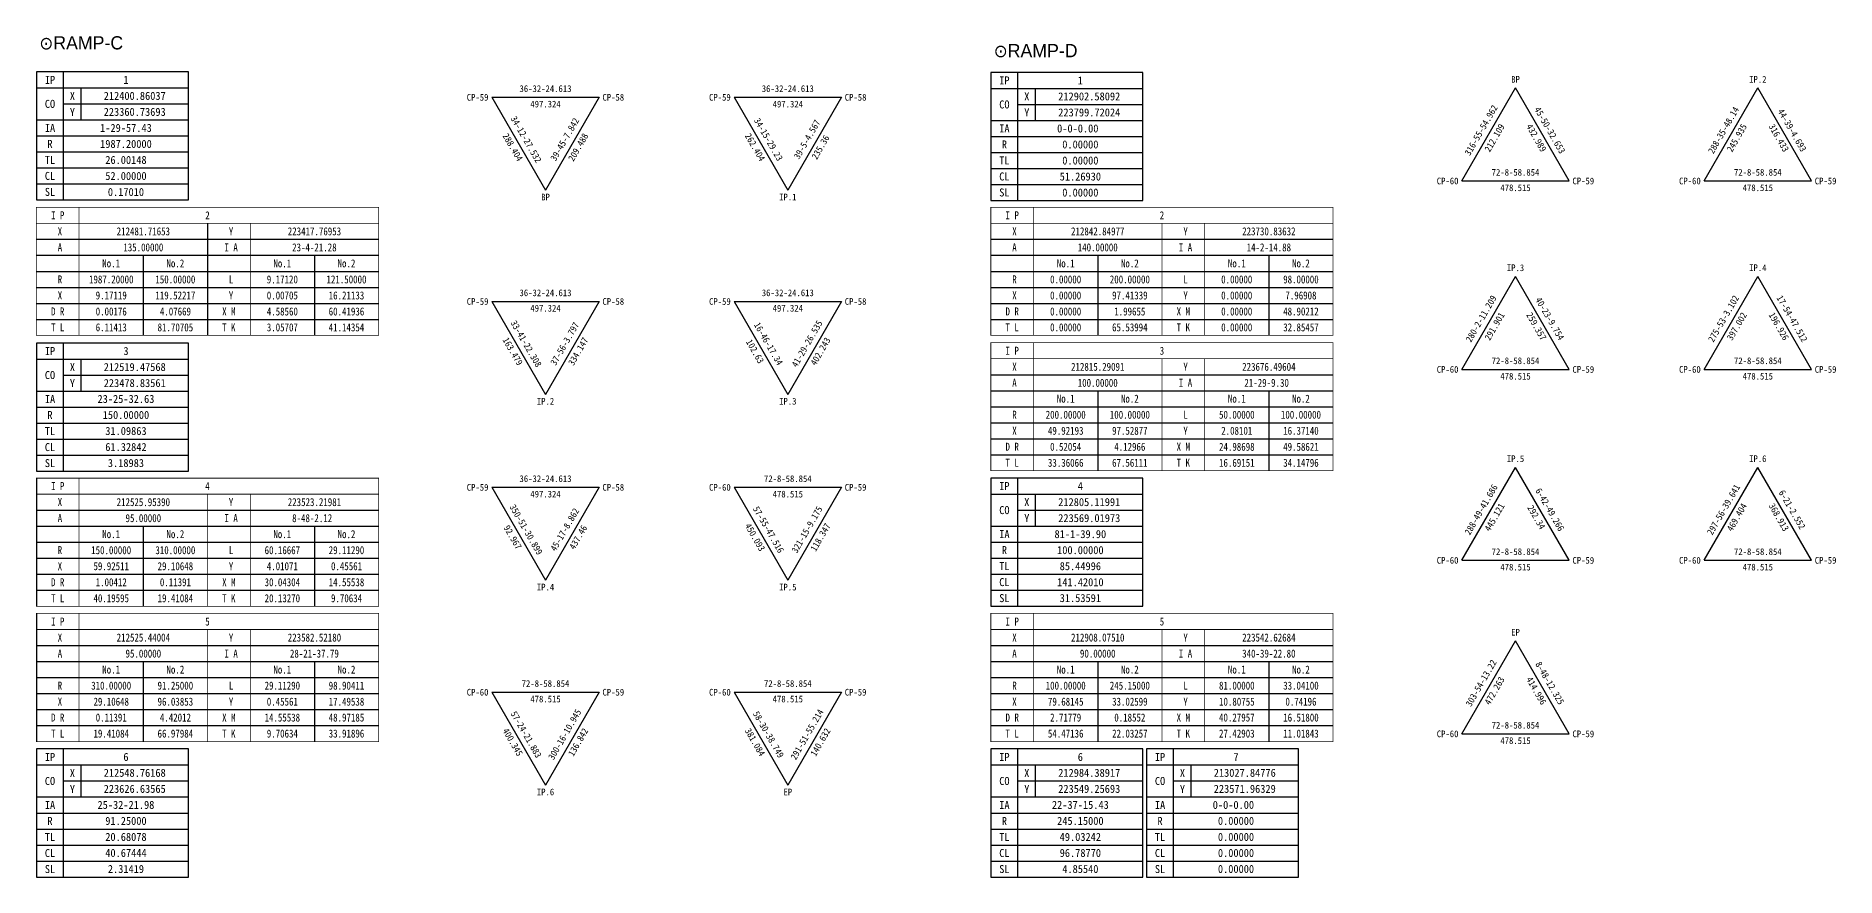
# Model space of a CAD drawing. Extents: x -5410 to -3212, y 168 to 1565.
# Drawn here: x -5409 to -4094, y 168 to 782 of the extents above; entities that cross this region are included whole.
import ezdxf
from ezdxf.enums import TextEntityAlignment as Align

# ---------------------------------------------------------------- set-up
doc = ezdxf.new("R2010")
doc.units = 0
doc.header["$MEASUREMENT"] = 0
for name, color, linetype in [('CA-ALGN-TBSM', 2, 'CONTINUOUS'), ('CA-DIML', 1, 'CONTINUOUS'), ('CA-DIMT', 3, 'CONTINUOUS'), ('CA-TABL-LIN1', 4, 'CONTINUOUS'), ('CA-TABL-LIN2', 1, 'CONTINUOUS'), ('CA-TABL-TEX2', 3, 'CONTINUOUS'), ('CZ-TEX1', 6, 'CONTINUOUS')]:
    doc.layers.add(name, color=color, linetype=linetype)
doc.styles.add('GHS', font='DotumChe.ttf')
doc.styles.add('GTXT', font='DotumChe.ttf')

# ---------------------------------------------------------------- blocks, each defined once
blk = doc.blocks.new('CACTCRV')
at = {"layer": 'CA-TABL-LIN1'}
blk.add_line((-15.25, -20), (-15.25, 20), dxfattribs=at)
blk.add_lwpolyline([(-23.75, -20), (23.75, -20), (23.75, 20), (-23.75, 20)], close=True, dxfattribs=at)
at = {"layer": 'CA-TABL-LIN2'}
for p, q in [((-23.75, 15), (23.75, 15)), ((-9.75, 5), (-9.75, 15)), ((-15.25, 10), (23.75, 10)), ((-23.75, 5), (23.75, 5)), ((-23.75, 0), (23.75, 0)), ((-23.75, -5), (23.75, -5)), ((-23.75, -10), (23.75, -10)), ((-23.75, -15), (23.75, -15))]:
    blk.add_line(p, q, dxfattribs=at)
at = {"layer": 'CA-TABL-TEX2', "style": 'GTXT'}
for s, p in [('IP', (-19.5, 17.5)), ('CO', (-19.5, 10)), ('X', (-12.5, 12.5)), ('Y', (-12.5, 7.5)), ('IA', (-19.5, 2.5)), ('R', (-19.5, -2.5)), ('TL', (-19.5, -7.5)), ('CL', (-19.5, -12.5)), ('SL', (-19.5, -17.5))]:
    blk.add_text(s, height=2.5, dxfattribs=at).set_placement(p, align=Align.MIDDLE_CENTER)
at = {"layer": 'CA-TABL-TEX2', "style": 'GTXT', "flags": 4}
for tag, p in [('IPNO', (4.25, 17.5)), ('COX', (7, 12.5)), ('COY', (7, 7.5)), ('IA', (4.25, 2.5)), ('R', (4.25, -2.5)), ('TL', (4.25, -7.5)), ('CL', (4.25, -12.5)), ('SL', (4.25, -17.5))]:
    blk.add_attdef(tag, text='', height=2.5, dxfattribs=at).set_placement(p, align=Align.MIDDLE)

msp = doc.modelspace()

# ---------------------------------------------------------------- linework, layer by layer
at = {"layer": 'CA-DIML'}
for p, q in [((-5075.8, 737.6), (-5036.6, 669.7)), ((-5075.8, 737.6), (-4997.4, 737.6)), ((-4997.4, 737.6), (-5036.6, 669.7)), ((-4898.8, 737.6), (-4820.4, 737.6)), ((-4898.8, 737.6), (-4859.6, 669.7)), ((-4820.4, 737.6), (-4859.6, 669.7)), ((-4367.2, 676.5), (-4328, 744.4)), ((-4288.8, 676.5), (-4328, 744.4)), ((-4190.2, 676.5), (-4151, 744.4)), ((-4111.8, 676.5), (-4151, 744.4)), ((-4367.2, 676.5), (-4288.8, 676.5)), ((-4190.2, 676.5), (-4111.8, 676.5)), ((-4367.2, 538.9), (-4328, 606.8)), ((-4288.8, 538.9), (-4328, 606.8)), ((-4190.2, 538.9), (-4151, 606.8)), ((-4111.8, 538.9), (-4151, 606.8)), ((-5075.8, 588.5), (-4997.4, 588.5)), ((-5075.8, 588.5), (-5036.6, 520.6)), ((-4997.4, 588.5), (-5036.6, 520.6)), ((-4898.8, 588.5), (-4820.4, 588.5)), ((-4898.8, 588.5), (-4859.6, 520.6)), ((-4820.4, 588.5), (-4859.6, 520.6)), ((-4367.2, 538.9), (-4288.8, 538.9)), ((-4190.2, 538.9), (-4111.8, 538.9)), ((-4367.2, 399.5), (-4328, 467.3)), ((-4288.8, 399.5), (-4328, 467.3)), ((-4190.2, 399.5), (-4151, 467.3)), ((-4111.8, 399.5), (-4151, 467.3)), ((-5075.8, 452.8), (-4997.4, 452.8)), ((-5075.8, 452.8), (-5036.6, 384.9)), ((-4997.4, 452.8), (-5036.6, 384.9)), ((-4898.8, 452.8), (-4820.4, 452.8)), ((-4898.8, 452.8), (-4859.6, 384.9)), ((-4820.4, 452.8), (-4859.6, 384.9)), ((-4367.2, 399.5), (-4288.8, 399.5)), ((-4190.2, 399.5), (-4111.8, 399.5)), ((-4367.2, 272.8), (-4328, 340.7)), ((-4288.8, 272.8), (-4328, 340.7)), ((-5075.8, 303.2), (-4997.4, 303.2)), ((-5075.8, 303.2), (-5036.6, 235.3)), ((-4997.4, 303.2), (-5036.6, 235.3)), ((-4898.8, 303.2), (-4820.4, 303.2)), ((-4898.8, 303.2), (-4859.6, 235.3)), ((-4820.4, 303.2), (-4859.6, 235.3)), ((-4367.2, 272.8), (-4288.8, 272.8))]:
    msp.add_line(p, q, dxfattribs=at)
at = {"layer": 'CA-TABL-LIN1'}
for p, q in [((-5408.5, 459.5), (-5408.5, 366)), ((-5408.5, 360.7), (-5408.5, 267.1))]:
    msp.add_line(p, q, dxfattribs=at)
at = {"layer": 'CA-TABL-LIN1', "const_width": 0.519, "flags": 128}
for points in [[(-5408.5, 563.7), (-5408.5, 657.2), (-5158.5, 657.2), (-5158.5, 563.7)], [(-4711.3, 563.7), (-4711.3, 657.2), (-4461.3, 657.2), (-4461.3, 563.7)], [(-5158.5, 459.5), (-5408.5, 459.5), (-5408.5, 366), (-5158.5, 366)]]:
    msp.add_lwpolyline(points, close=True, dxfattribs=at)
for points in [[(-5377.3, 657.2), (-5377.3, 563.7)], [(-4680.1, 657.2), (-4680.1, 563.7)], [(-5252.3, 645.6), (-5252.3, 563.7)], [(-4586.3, 645.6), (-4586.3, 563.7)], [(-4555.1, 645.6), (-4555.1, 563.7)], [(-4461.3, 464.9), (-4711.3, 464.9), (-4711.3, 558.4), (-4461.3, 558.4), (-4461.3, 464.9)], [(-4680.1, 558.4), (-4680.1, 464.9)], [(-4586.3, 546.7), (-4586.3, 464.9)], [(-4555.1, 546.7), (-4555.1, 464.9)], [(-5377.3, 459.5), (-5377.3, 366)], [(-5283.5, 447.8), (-5283.5, 366)], [(-5252.3, 447.8), (-5252.3, 366)], [(-5408.5, 267.1), (-5408.5, 360.7), (-5158.5, 360.7), (-5158.5, 267.1), (-5408.5, 267.1)], [(-5377.3, 360.7), (-5377.3, 267.1)], [(-4711.3, 267.1), (-4711.3, 360.7), (-4461.3, 360.7), (-4461.3, 267.1), (-4711.3, 267.1), (-4711.3, 360.7)], [(-4680.1, 360.7), (-4680.1, 267.1)], [(-5283.5, 349), (-5283.5, 267.1)], [(-5252.3, 349), (-5252.3, 267.1)], [(-4586.3, 349), (-4586.3, 267.1)], [(-4555.1, 349), (-4555.1, 267.1)]]:
    msp.add_lwpolyline(points, dxfattribs=at)
at = {"layer": 'CA-TABL-LIN1', "flags": 128}
msp.add_lwpolyline([(-5283.5, 645.6), (-5283.5, 563.7)], dxfattribs=at)
at = {"layer": 'CA-TABL-LIN2'}
for p, q in [((-5408.5, 633.9), (-5158.5, 633.9)), ((-4711.3, 633.9), (-4461.3, 633.9)), ((-5408.5, 622.2), (-5158.5, 622.2)), ((-5330.4, 622.2), (-5330.4, 563.7)), ((-5205.4, 622.2), (-5205.4, 563.7)), ((-4711.3, 622.2), (-4461.3, 622.2)), ((-4633.2, 622.2), (-4633.2, 563.7)), ((-4508.2, 622.2), (-4508.2, 563.7)), ((-5408.5, 610.5), (-5158.5, 610.5)), ((-4711.3, 610.5), (-4461.3, 610.5)), ((-5408.5, 598.8), (-5158.5, 598.8)), ((-4711.3, 598.8), (-4461.3, 598.8)), ((-5408.5, 587.1), (-5158.5, 587.1)), ((-4711.3, 587.1), (-4461.3, 587.1)), ((-5408.5, 575.4), (-5158.5, 575.4)), ((-4711.3, 575.4), (-4461.3, 575.4)), ((-4711.3, 535), (-4461.3, 535)), ((-4711.3, 523.3), (-4461.3, 523.3)), ((-4633.2, 523.3), (-4633.2, 464.9)), ((-4508.2, 523.3), (-4508.2, 464.9)), ((-4711.3, 511.6), (-4461.3, 511.6)), ((-4711.3, 499.9), (-4461.3, 499.9)), ((-4711.3, 488.3), (-4461.3, 488.3)), ((-4711.3, 476.6), (-4461.3, 476.6)), ((-5408.5, 436.1), (-5158.5, 436.1)), ((-5408.5, 424.5), (-5158.5, 424.5)), ((-5330.4, 424.5), (-5330.4, 366)), ((-5205.4, 424.5), (-5205.4, 366)), ((-5408.5, 412.8), (-5158.5, 412.8)), ((-5408.5, 401.1), (-5158.5, 401.1)), ((-5408.5, 389.4), (-5158.5, 389.4)), ((-5408.5, 377.7), (-5158.5, 377.7)), ((-5408.5, 337.3), (-5158.5, 337.3)), ((-4711.3, 337.3), (-4461.3, 337.3)), ((-5408.5, 325.6), (-5158.5, 325.6)), ((-5330.4, 325.6), (-5330.4, 267.1)), ((-5205.4, 325.6), (-5205.4, 267.1)), ((-4711.3, 325.6), (-4461.3, 325.6)), ((-4633.2, 325.6), (-4633.2, 267.1)), ((-4508.2, 325.6), (-4508.2, 267.1)), ((-5408.5, 313.9), (-5158.5, 313.9)), ((-4711.3, 313.9), (-4461.3, 313.9)), ((-5408.5, 302.2), (-5158.5, 302.2)), ((-5408.5, 290.5), (-5158.5, 290.5)), ((-4711.3, 302.2), (-4461.3, 302.2)), ((-4711.3, 290.5), (-4461.3, 290.5)), ((-5408.5, 278.8), (-5158.5, 278.8)), ((-4711.3, 278.8), (-4461.3, 278.8))]:
    msp.add_line(p, q, dxfattribs=at)
at = {"layer": 'CA-TABL-LIN2', "const_width": 0.519, "flags": 128}
for points in [[(-5408.5, 645.6), (-5158.5, 645.6)], [(-4711.3, 645.6), (-4461.3, 645.6)], [(-4711.3, 546.7), (-4461.3, 546.7)], [(-5408.5, 447.8), (-5158.5, 447.8)], [(-5408.5, 349), (-5158.5, 349)], [(-4711.3, 349), (-4461.3, 349)]]:
    msp.add_lwpolyline(points, dxfattribs=at)

# ---------------------------------------------------------------- block references
at = {"layer": 'CA-ALGN-TBSM'}
ref = msp.add_blockref('CACTCRV', (-5353, 709.4), dxfattribs=dict(at, xscale=2.337662249847199, yscale=2.33766224984754, zscale=2.337662249847499))
ref.add_attrib('IPNO', '1', dxfattribs={"layer": 'CA-TABL-TEX2', "height": 5.84, "style": 'GTXT'}).set_placement((-5343.1, 750.3), align=Align.MIDDLE)
ref.add_attrib('COX', '212400.86037', dxfattribs={"layer": 'CA-TABL-TEX2', "height": 5.844, "style": 'GTXT'}).set_placement((-5336.7, 738.6), align=Align.MIDDLE)
ref.add_attrib('COY', '223360.73693', dxfattribs={"layer": 'CA-TABL-TEX2', "height": 5.844, "style": 'GTXT'}).set_placement((-5336.7, 726.9), align=Align.MIDDLE)
ref.add_attrib('IA', '1-29-57.43', dxfattribs={"layer": 'CA-TABL-TEX2', "height": 5.84, "style": 'GTXT'}).set_placement((-5343.1, 715.2), align=Align.MIDDLE)
ref.add_attrib('R', '1987.20000', dxfattribs={"layer": 'CA-TABL-TEX2', "height": 5.84, "style": 'GTXT'}).set_placement((-5343.1, 703.5), align=Align.MIDDLE)
ref.add_attrib('TL', '26.00148', dxfattribs={"layer": 'CA-TABL-TEX2', "height": 5.84, "style": 'GTXT'}).set_placement((-5343.1, 691.8), align=Align.MIDDLE)
ref.add_attrib('CL', '52.00000', dxfattribs={"layer": 'CA-TABL-TEX2', "height": 5.84, "style": 'GTXT'}).set_placement((-5343.1, 680.1), align=Align.MIDDLE)
ref.add_attrib('SL', '0.17010', dxfattribs={"layer": 'CA-TABL-TEX2', "height": 5.84, "style": 'GTXT'}).set_placement((-5343.1, 668.4), align=Align.MIDDLE)
ref = msp.add_blockref('CACTCRV', (-4655.8, 709), dxfattribs=dict(at, xscale=2.337662249847199, yscale=2.33766224984754, zscale=2.337662249847499))
ref.add_attrib('IPNO', '1', dxfattribs={"layer": 'CA-TABL-TEX2', "height": 5.84, "style": 'GTXT'}).set_placement((-4645.9, 749.9), align=Align.MIDDLE)
ref.add_attrib('COX', '212902.58092', dxfattribs={"layer": 'CA-TABL-TEX2', "height": 5.844, "style": 'GTXT'}).set_placement((-4639.4, 738.2), align=Align.MIDDLE)
ref.add_attrib('COY', '223799.72024', dxfattribs={"layer": 'CA-TABL-TEX2', "height": 5.844, "style": 'GTXT'}).set_placement((-4639.4, 726.5), align=Align.MIDDLE)
ref.add_attrib('IA', '0-0-0.00 ', dxfattribs={"layer": 'CA-TABL-TEX2', "height": 5.84, "style": 'GTXT'}).set_placement((-4645.9, 714.8), align=Align.MIDDLE)
ref.add_attrib('R', '0.00000', dxfattribs={"layer": 'CA-TABL-TEX2', "height": 5.84, "style": 'GTXT'}).set_placement((-4645.9, 703.1), align=Align.MIDDLE)
ref.add_attrib('TL', '0.00000', dxfattribs={"layer": 'CA-TABL-TEX2', "height": 5.84, "style": 'GTXT'}).set_placement((-4645.9, 691.4), align=Align.MIDDLE)
ref.add_attrib('CL', '51.26930', dxfattribs={"layer": 'CA-TABL-TEX2', "height": 5.84, "style": 'GTXT'}).set_placement((-4645.9, 679.7), align=Align.MIDDLE)
ref.add_attrib('SL', '0.00000', dxfattribs={"layer": 'CA-TABL-TEX2', "height": 5.84, "style": 'GTXT'}).set_placement((-4645.9, 668), align=Align.MIDDLE)
ref = msp.add_blockref('CACTCRV', (-5353, 511.4), dxfattribs=dict(at, xscale=2.337662249847199, yscale=2.33766224984754, zscale=2.337662249847499))
ref.add_attrib('IPNO', '3', dxfattribs={"layer": 'CA-TABL-TEX2', "height": 5.84, "style": 'GTXT'}).set_placement((-5343.1, 552.3), align=Align.MIDDLE)
ref.add_attrib('COX', '212519.47568', dxfattribs={"layer": 'CA-TABL-TEX2', "height": 5.844, "style": 'GTXT'}).set_placement((-5336.7, 540.6), align=Align.MIDDLE)
ref.add_attrib('COY', '223478.83561', dxfattribs={"layer": 'CA-TABL-TEX2', "height": 5.844, "style": 'GTXT'}).set_placement((-5336.7, 528.9), align=Align.MIDDLE)
ref.add_attrib('IA', '23-25-32.63', dxfattribs={"layer": 'CA-TABL-TEX2', "height": 5.844, "style": 'GTXT'}).set_placement((-5343.1, 517.3), align=Align.MIDDLE)
ref.add_attrib('R', '150.00000', dxfattribs={"layer": 'CA-TABL-TEX2', "height": 5.84, "style": 'GTXT'}).set_placement((-5343.1, 505.6), align=Align.MIDDLE)
ref.add_attrib('TL', '31.09863', dxfattribs={"layer": 'CA-TABL-TEX2', "height": 5.84, "style": 'GTXT'}).set_placement((-5343.1, 493.9), align=Align.MIDDLE)
ref.add_attrib('CL', '61.32842', dxfattribs={"layer": 'CA-TABL-TEX2', "height": 5.84, "style": 'GTXT'}).set_placement((-5343.1, 482.2), align=Align.MIDDLE)
ref.add_attrib('SL', '3.18983', dxfattribs={"layer": 'CA-TABL-TEX2', "height": 5.84, "style": 'GTXT'}).set_placement((-5343.1, 470.5), align=Align.MIDDLE)
ref = msp.add_blockref('CACTCRV', (-4655.8, 412.8), dxfattribs=dict(at, xscale=2.337662249847199, yscale=2.33766224984754, zscale=2.337662249847499))
ref.add_attrib('IPNO', '4', dxfattribs={"layer": 'CA-TABL-TEX2', "height": 5.84, "style": 'GTXT'}).set_placement((-4645.9, 453.7), align=Align.MIDDLE)
ref.add_attrib('COX', '212805.11991', dxfattribs={"layer": 'CA-TABL-TEX2', "height": 5.844, "style": 'GTXT'}).set_placement((-4639.4, 442), align=Align.MIDDLE)
ref.add_attrib('COY', '223569.01973', dxfattribs={"layer": 'CA-TABL-TEX2', "height": 5.844, "style": 'GTXT'}).set_placement((-4639.4, 430.3), align=Align.MIDDLE)
ref.add_attrib('IA', '81-1-39.90', dxfattribs={"layer": 'CA-TABL-TEX2', "height": 5.84, "style": 'GTXT'}).set_placement((-4645.9, 418.6), align=Align.MIDDLE)
ref.add_attrib('R', '100.00000', dxfattribs={"layer": 'CA-TABL-TEX2', "height": 5.84, "style": 'GTXT'}).set_placement((-4645.9, 406.9), align=Align.MIDDLE)
ref.add_attrib('TL', '85.44996', dxfattribs={"layer": 'CA-TABL-TEX2', "height": 5.84, "style": 'GTXT'}).set_placement((-4645.9, 395.2), align=Align.MIDDLE)
ref.add_attrib('CL', '141.42010', dxfattribs={"layer": 'CA-TABL-TEX2', "height": 5.84, "style": 'GTXT'}).set_placement((-4645.9, 383.5), align=Align.MIDDLE)
ref.add_attrib('SL', '31.53591', dxfattribs={"layer": 'CA-TABL-TEX2', "height": 5.84, "style": 'GTXT'}).set_placement((-4645.9, 371.9), align=Align.MIDDLE)
ref = msp.add_blockref('CACTCRV', (-5353, 215), dxfattribs=dict(at, xscale=2.337662249847199, yscale=2.33766224984754, zscale=2.337662249847499))
ref.add_attrib('IPNO', '6', dxfattribs={"layer": 'CA-TABL-TEX2', "height": 5.84, "style": 'GTXT'}).set_placement((-5343.1, 255.9), align=Align.MIDDLE)
ref.add_attrib('COX', '212548.76168', dxfattribs={"layer": 'CA-TABL-TEX2', "height": 5.844, "style": 'GTXT'}).set_placement((-5336.7, 244.3), align=Align.MIDDLE)
ref.add_attrib('COY', '223626.63565', dxfattribs={"layer": 'CA-TABL-TEX2', "height": 5.844, "style": 'GTXT'}).set_placement((-5336.7, 232.6), align=Align.MIDDLE)
ref.add_attrib('IA', '25-32-21.98', dxfattribs={"layer": 'CA-TABL-TEX2', "height": 5.844, "style": 'GTXT'}).set_placement((-5343.1, 220.9), align=Align.MIDDLE)
ref.add_attrib('R', '91.25000', dxfattribs={"layer": 'CA-TABL-TEX2', "height": 5.84, "style": 'GTXT'}).set_placement((-5343.1, 209.2), align=Align.MIDDLE)
ref.add_attrib('TL', '20.68078', dxfattribs={"layer": 'CA-TABL-TEX2', "height": 5.84, "style": 'GTXT'}).set_placement((-5343.1, 197.5), align=Align.MIDDLE)
ref.add_attrib('CL', '40.67444', dxfattribs={"layer": 'CA-TABL-TEX2', "height": 5.84, "style": 'GTXT'}).set_placement((-5343.1, 185.8), align=Align.MIDDLE)
ref.add_attrib('SL', '2.31419', dxfattribs={"layer": 'CA-TABL-TEX2', "height": 5.84, "style": 'GTXT'}).set_placement((-5343.1, 174.1), align=Align.MIDDLE)
ref = msp.add_blockref('CACTCRV', (-4655.8, 215), dxfattribs=dict(at, xscale=2.337662249847199, yscale=2.33766224984754, zscale=2.337662249847499))
ref.add_attrib('IPNO', '6', dxfattribs={"layer": 'CA-TABL-TEX2', "height": 5.84, "style": 'GTXT'}).set_placement((-4645.9, 255.9), align=Align.MIDDLE)
ref.add_attrib('COX', '212984.38917', dxfattribs={"layer": 'CA-TABL-TEX2', "height": 5.844, "style": 'GTXT'}).set_placement((-4639.4, 244.3), align=Align.MIDDLE)
ref.add_attrib('COY', '223549.25693', dxfattribs={"layer": 'CA-TABL-TEX2', "height": 5.844, "style": 'GTXT'}).set_placement((-4639.4, 232.6), align=Align.MIDDLE)
ref.add_attrib('IA', '22-37-15.43', dxfattribs={"layer": 'CA-TABL-TEX2', "height": 5.844, "style": 'GTXT'}).set_placement((-4645.9, 220.9), align=Align.MIDDLE)
ref.add_attrib('R', '245.15000', dxfattribs={"layer": 'CA-TABL-TEX2', "height": 5.84, "style": 'GTXT'}).set_placement((-4645.9, 209.2), align=Align.MIDDLE)
ref.add_attrib('TL', '49.03242', dxfattribs={"layer": 'CA-TABL-TEX2', "height": 5.84, "style": 'GTXT'}).set_placement((-4645.9, 197.5), align=Align.MIDDLE)
ref.add_attrib('CL', '96.78770', dxfattribs={"layer": 'CA-TABL-TEX2', "height": 5.84, "style": 'GTXT'}).set_placement((-4645.9, 185.8), align=Align.MIDDLE)
ref.add_attrib('SL', '4.85540', dxfattribs={"layer": 'CA-TABL-TEX2', "height": 5.84, "style": 'GTXT'}).set_placement((-4645.9, 174.1), align=Align.MIDDLE)
ref = msp.add_blockref('CACTCRV', (-4542.1, 215), dxfattribs=dict(at, xscale=2.337662249847199, yscale=2.33766224984754, zscale=2.337662249847499))
ref.add_attrib('IPNO', '7', dxfattribs={"layer": 'CA-TABL-TEX2', "height": 5.84, "style": 'GTXT'}).set_placement((-4532.2, 255.9), align=Align.MIDDLE)
ref.add_attrib('COX', '213027.84776', dxfattribs={"layer": 'CA-TABL-TEX2', "height": 5.844, "style": 'GTXT'}).set_placement((-4525.8, 244.3), align=Align.MIDDLE)
ref.add_attrib('COY', '223571.96329', dxfattribs={"layer": 'CA-TABL-TEX2', "height": 5.844, "style": 'GTXT'}).set_placement((-4525.8, 232.6), align=Align.MIDDLE)
ref.add_attrib('IA', '0-0-0.00 ', dxfattribs={"layer": 'CA-TABL-TEX2', "height": 5.84, "style": 'GTXT'}).set_placement((-4532.2, 220.9), align=Align.MIDDLE)
ref.add_attrib('R', '0.00000', dxfattribs={"layer": 'CA-TABL-TEX2', "height": 5.84, "style": 'GTXT'}).set_placement((-4532.2, 209.2), align=Align.MIDDLE)
ref.add_attrib('TL', '0.00000', dxfattribs={"layer": 'CA-TABL-TEX2', "height": 5.84, "style": 'GTXT'}).set_placement((-4532.2, 197.5), align=Align.MIDDLE)
ref.add_attrib('CL', '0.00000', dxfattribs={"layer": 'CA-TABL-TEX2', "height": 5.84, "style": 'GTXT'}).set_placement((-4532.2, 185.8), align=Align.MIDDLE)
ref.add_attrib('SL', '0.00000', dxfattribs={"layer": 'CA-TABL-TEX2', "height": 5.84, "style": 'GTXT'}).set_placement((-4532.2, 174.1), align=Align.MIDDLE)

# ---------------------------------------------------------------- texts
at = {"layer": 'CA-DIMT', "style": 'GHS'}
for s, p in [('BP', (-4328, 746.8)), ('IP.2', (-4151, 746.8)), ('36-32-24.613', (-5036.6, 740)), ('36-32-24.613', (-4859.6, 740)), ('72-8-58.854', (-4328, 678.9)), ('72-8-58.854', (-4151, 678.9)), ('IP.3', (-4328, 609.2)), ('IP.4', (-4151, 609.2)), ('36-32-24.613', (-5036.6, 590.9)), ('36-32-24.613', (-4859.6, 590.9)), ('72-8-58.854', (-4328, 541.3)), ('72-8-58.854', (-4151, 541.3)), ('IP.5', (-4328, 469.8)), ('IP.6', (-4151, 469.8)), ('36-32-24.613', (-5036.6, 455.2)), ('72-8-58.854', (-4859.6, 455.2)), ('72-8-58.854', (-4328, 401.9)), ('72-8-58.854', (-4151, 401.9)), ('EP', (-4328, 343.1)), ('72-8-58.854', (-5036.6, 305.6)), ('72-8-58.854', (-4859.6, 305.6)), ('72-8-58.854', (-4328, 275.2))]:
    msp.add_text(s, height=4.9, dxfattribs=at).set_placement(p, align=Align.BOTTOM_CENTER)
for s, p in [('CP-59', (-5078.3, 737.6)), ('CP-59', (-4901.3, 737.6)), ('CP-60', (-4369.7, 676.5)), ('CP-60', (-4192.7, 676.5)), ('CP-59', (-5078.3, 588.5)), ('CP-59', (-4901.3, 588.5)), ('CP-60', (-4369.7, 538.9)), ('CP-60', (-4192.7, 538.9)), ('CP-59', (-5078.3, 452.8)), ('CP-60', (-4901.3, 452.8)), ('CP-60', (-4369.7, 399.5)), ('CP-60', (-4192.7, 399.5)), ('CP-60', (-5078.3, 303.2)), ('CP-60', (-4901.3, 303.2)), ('CP-60', (-4369.7, 272.8))]:
    msp.add_text(s, height=4.9, dxfattribs=at).set_placement(p, align=Align.MIDDLE_RIGHT)
for s, p in [('CP-58', (-4995, 737.6)), ('CP-58', (-4818, 737.6)), ('CP-59', (-4286.4, 676.5)), ('CP-59', (-4109.4, 676.5)), ('CP-58', (-4995, 588.5)), ('CP-58', (-4818, 588.5)), ('CP-59', (-4286.4, 538.9)), ('CP-59', (-4109.4, 538.9)), ('CP-58', (-4995, 452.8)), ('CP-59', (-4818, 452.8)), ('CP-59', (-4286.4, 399.5)), ('CP-59', (-4109.4, 399.5)), ('CP-59', (-4995, 303.2)), ('CP-59', (-4818, 303.2)), ('CP-59', (-4286.4, 272.8))]:
    msp.add_text(s, height=4.9, dxfattribs=at).set_placement(p, align=Align.MIDDLE_LEFT)
for s, rotation, p in [('34-12-27.532', 300, (-5054.1, 704.9)), ('316-55-54.962', 60, (-4349.8, 711.6)), ('45-50-32.653', 300, (-4306.3, 711.6)), ('288-35-48.14', 60, (-4172.7, 711.6)), ('44-39-4.693', 300, (-4129.3, 711.6)), ('39-45-7.842', 60, (-5019.2, 704.9)), ('34-15-29.23', 300, (-4877.1, 704.9)), ('39-5-4.567', 60, (-4842.2, 704.9)), ('280-2-11.209', 60, (-4349.8, 574)), ('275-53-3.102', 60, (-4172.7, 574)), ('17-54-47.512', 300, (-4129.3, 574)), ('40-23-9.754', 300, (-4306.3, 574)), ('33-41-22.308', 300, (-5054.1, 555.7)), ('37-56-3.797', 60, (-5019.2, 555.7)), ('16-46-17.34', 300, (-4877.1, 555.7)), ('41-29-26.535', 60, (-4842.2, 555.7)), ('288-49-41.686', 60, (-4349.8, 434.6)), ('6-42-49.266', 300, (-4306.3, 434.6)), ('297-56-39.641', 60, (-4172.7, 434.6)), ('6-21-2.552', 300, (-4129.3, 434.6)), ('350-51-30.899', 300, (-5054.1, 420)), ('45-17-8.862', 60, (-5019.2, 420)), ('57-55-47.516', 300, (-4877.1, 420)), ('321-15-9.175', 60, (-4842.2, 420)), ('303-54-13.22', 60, (-4349.8, 307.9)), ('8-48-12.325', 300, (-4306.3, 307.9)), ('57-24-21.883', 300, (-5054.1, 270.4)), ('300-16-10.945', 60, (-5019.2, 270.4)), ('58-30-38.749', 300, (-4877.1, 270.4)), ('291-51-55.214', 60, (-4842.2, 270.4))]:
    msp.add_text(s, height=4.9, rotation=rotation, dxfattribs=at).set_placement(p, align=Align.BOTTOM_CENTER)
for s, p in [('497.324', (-5036.6, 735.1)), ('497.324', (-4859.6, 735.1)), ('478.515', (-4328, 674)), ('478.515', (-4151, 674)), ('BP', (-5036.6, 667.2)), ('IP.1', (-4859.6, 667.2)), ('497.324', (-5036.6, 586)), ('497.324', (-4859.6, 586)), ('478.515', (-4328, 536.4)), ('478.515', (-4151, 536.4)), ('IP.2', (-5036.6, 518.1)), ('IP.3', (-4859.6, 518.1)), ('497.324', (-5036.6, 450.3)), ('478.515', (-4859.6, 450.3)), ('478.515', (-4328, 397)), ('478.515', (-4151, 397)), ('IP.4', (-5036.6, 382.4)), ('IP.5', (-4859.6, 382.4)), ('478.515', (-5036.6, 300.7)), ('478.515', (-4859.6, 300.7)), ('478.515', (-4328, 270.3)), ('IP.6', (-5036.6, 232.8)), ('EP', (-4859.6, 232.8))]:
    msp.add_text(s, height=4.9, dxfattribs=at).set_placement(p, align=Align.TOP_CENTER)
for s, rotation, p in [('288.404', 300, (-5058.4, 702.4)), ('209.488', 60, (-5014.9, 702.4)), ('262.404', 300, (-4881.4, 702.4)), ('212.109', 60, (-4345.5, 709.2)), ('432.989', 300, (-4310.6, 709.2)), ('245.935', 60, (-4168.5, 709.2)), ('316.433', 300, (-4133.5, 709.2)), ('235.36', 60, (-4837.9, 702.4)), ('291.901', 60, (-4345.5, 571.6)), ('259.357', 300, (-4310.6, 571.6)), ('397.002', 60, (-4168.5, 571.6)), ('196.926', 300, (-4133.5, 571.6)), ('163.479', 300, (-5058.4, 553.3)), ('334.147', 60, (-5014.9, 553.3)), ('102.63', 300, (-4881.4, 553.3)), ('402.243', 60, (-4837.9, 553.3)), ('445.121', 60, (-4345.5, 432.2)), ('292.34', 300, (-4310.6, 432.2)), ('469.404', 60, (-4168.5, 432.2)), ('368.913', 300, (-4133.5, 432.2)), ('92.967', 300, (-5058.4, 417.6)), ('437.46', 60, (-5014.9, 417.6)), ('450.093', 300, (-4881.4, 417.6)), ('118.347', 60, (-4837.9, 417.6)), ('472.263', 60, (-4345.5, 305.5)), ('414.996', 300, (-4310.6, 305.5)), ('136.842', 60, (-5014.9, 268)), ('381.084', 300, (-4881.4, 268)), ('140.632', 60, (-4837.9, 268)), ('400.345', 300, (-5058.4, 268))]:
    msp.add_text(s, height=4.9, rotation=rotation, dxfattribs=at).set_placement(p, align=Align.TOP_CENTER)
at = {"layer": 'CA-TABL-TEX2', "style": 'GHS', "width": 0.814887}
for s, height, rotation, p, p2 in [('I P', 5.84, 0.0001, (-5397.8, 648.5), (-5388.1, 648.5)), ('2', 5.84, 0.0001, (-5285.2, 648.5), (-5281.9, 648.5)), ('I P', 5.84, 0.0001, (-4700.6, 648.5), (-4690.8, 648.5)), ('2', 5.84, 0.0001, (-4587.9, 648.5), (-4584.7, 648.5)), (' X', 5.84, 0.0001, (-5396.2, 636.8), (-5389.7, 636.8)), ('212481.71653', 5.844, 0.0001, (-5349.9, 636.8), (-5310.9, 636.8)), (' Y', 5.84, 0.0001, (-5271.2, 636.8), (-5264.7, 636.8)), ('223417.76953', 5.844, 0.0001, (-5224.9, 636.8), (-5185.9, 636.8)), (' X', 5.84, 0.0001, (-4698.9, 636.8), (-4692.4, 636.8)), ('212842.84977', 5.844, 0.0001, (-4652.7, 636.8), (-4613.7, 636.8)), (' Y', 5.84, 0.0001, (-4573.9, 636.8), (-4567.4, 636.8)), ('223730.83632', 5.844, 0.0001, (-4527.7, 636.8), (-4488.7, 636.8)), (' A', 5.84, 0.0001, (-5396.2, 625.1), (-5389.7, 625.1)), ('No.1', 5.84, 0.0001, (-5360.4, 613.4), (-5347.4, 613.4)), ('135.00000', 5.84, 0.0001, (-5345, 625.1), (-5315.8, 625.1)), ('No.2', 5.84, 0.0001, (-5313.5, 613.4), (-5300.5, 613.4)), (' I A', 5.84, 0.0001, (-5274.4, 625.1), (-5261.4, 625.1)), ('No.1', 5.84, 0.0001, (-5235.4, 613.4), (-5222.4, 613.4)), ('23-4-21.28', 5.84, 0.0001, (-5221.7, 625.1), (-5189.2, 625.1)), ('No.2', 5.84, 0.0001, (-5188.5, 613.4), (-5175.5, 613.4)), (' A', 5.84, 0.0001, (-4698.9, 625.1), (-4692.4, 625.1)), ('No.1', 5.84, 0.0001, (-4663.1, 613.4), (-4650.1, 613.4)), ('140.00000', 5.84, 0.0001, (-4647.8, 625.1), (-4618.6, 625.1)), ('No.2', 5.84, 0.0001, (-4616.2, 613.4), (-4603.3, 613.4)), (' I A', 5.84, 0.0001, (-4577.2, 625.1), (-4564.2, 625.1)), ('No.1', 5.84, 0.0001, (-4538.1, 613.4), (-4525.1, 613.4)), ('14-2-14.88', 5.84, 0.0001, (-4524.4, 625.1), (-4492, 625.1)), ('No.2', 5.84, 0.0001, (-4491.2, 613.4), (-4478.3, 613.4)), (' R', 5.84, 0.0001, (-5396.2, 601.7), (-5389.7, 601.7)), ('1987.20000', 5.84, 0.0001, (-5370.1, 601.7), (-5337.6, 601.7)), ('150.00000', 5.84, 0.0001, (-5321.6, 601.7), (-5292.4, 601.7)), (' L', 5.84, 0.0001, (-5271.2, 601.7), (-5264.7, 601.7)), ('9.17120', 5.84, 0.0001, (-5240.2, 601.7), (-5217.5, 601.7)), ('121.50000', 5.84, 0.0001, (-5196.6, 601.7), (-5167.4, 601.7)), (' R', 5.84, 0.0001, (-4698.9, 601.7), (-4692.4, 601.7)), ('0.00000', 5.84, 0.0001, (-4668, 601.7), (-4645.3, 601.7)), ('200.00000', 5.84, 0.0001, (-4624.4, 601.7), (-4595.1, 601.7)), (' L', 5.84, 0.0001, (-4573.9, 601.7), (-4567.4, 601.7)), ('0.00000', 5.84, 0.0001, (-4543, 601.7), (-4520.3, 601.7)), ('98.00000', 5.84, 0.0001, (-4497.7, 601.7), (-4471.8, 601.7)), (' X', 5.84, 0.0001, (-5396.2, 590), (-5389.7, 590)), ('9.17119', 5.84, 0.0001, (-5365.2, 590), (-5342.5, 590)), ('119.52217', 5.84, 0.0001, (-5321.6, 590), (-5292.4, 590)), (' Y', 5.84, 0.0001, (-5271.2, 590), (-5264.7, 590)), ('0.00705', 5.84, 0.0001, (-5240.2, 590), (-5217.5, 590)), ('16.21133', 5.84, 0.0001, (-5195, 590), (-5169, 590)), (' X', 5.84, 0.0001, (-4698.9, 590), (-4692.4, 590)), ('0.00000', 5.84, 0.0001, (-4668, 590), (-4645.3, 590)), ('97.41339', 5.84, 0.0001, (-4622.7, 590), (-4596.8, 590)), (' Y', 5.84, 0.0001, (-4573.9, 590), (-4567.4, 590)), ('0.00000', 5.84, 0.0001, (-4543, 590), (-4520.3, 590)), ('7.96908', 5.84, 0.0001, (-4496.1, 590), (-4473.4, 590)), ('D R', 5.84, 0.0001, (-5397.8, 578.3), (-5388.1, 578.3)), ('0.00176', 5.84, 0.0001, (-5365.2, 578.3), (-5342.5, 578.3)), ('4.07669', 5.84, 0.0001, (-5318.3, 578.3), (-5295.6, 578.3)), ('X M', 5.84, 0.0001, (-5272.8, 578.3), (-5263.1, 578.3)), ('4.58560', 5.84, 0.0001, (-5240.2, 578.3), (-5217.5, 578.3)), ('60.41936', 5.84, 0.0001, (-5195, 578.3), (-5169, 578.3)), ('D R', 5.84, 0.0001, (-4700.6, 578.3), (-4690.8, 578.3)), ('0.00000', 5.84, 0.0001, (-4668, 578.3), (-4645.3, 578.3)), ('1.99655', 5.84, 0.0001, (-4621.1, 578.3), (-4598.4, 578.3)), ('X M', 5.84, 0.0001, (-4575.6, 578.3), (-4565.8, 578.3)), ('0.00000', 5.84, 0.0001, (-4543, 578.3), (-4520.3, 578.3)), ('48.90212', 5.84, 0.0001, (-4497.7, 578.3), (-4471.8, 578.3)), ('T L', 5.84, 0.0001, (-5397.8, 566.7), (-5388.1, 566.7)), ('6.11413', 5.84, 0.0001, (-5365.2, 566.7), (-5342.5, 566.7)), ('81.70705', 5.84, 0.0001, (-5320, 566.7), (-5294, 566.7)), ('T K', 5.84, 0.0001, (-5272.8, 566.7), (-5263.1, 566.7)), ('3.05707', 5.84, 0.0001, (-5240.2, 566.7), (-5217.5, 566.7)), ('41.14354', 5.84, 0.0001, (-5195, 566.7), (-5169, 566.7)), ('T L', 5.84, 0.0001, (-4700.6, 566.7), (-4690.8, 566.7)), ('0.00000', 5.84, 0.0001, (-4668, 566.7), (-4645.3, 566.7)), ('65.53994', 5.84, 0.0001, (-4622.7, 566.7), (-4596.8, 566.7)), ('T K', 5.84, 0.0001, (-4575.6, 566.7), (-4565.8, 566.7)), ('0.00000', 5.84, 0.0001, (-4543, 566.7), (-4520.3, 566.7)), ('32.85457', 5.84, 0.0001, (-4497.7, 566.7), (-4471.8, 566.7)), ('I P', 5.84, 0.0001, (-4700.6, 549.6), (-4690.8, 549.6)), ('3', 5.84, 0.0001, (-4587.9, 549.6), (-4584.7, 549.6)), (' X', 5.84, 0.0001, (-4698.9, 537.9), (-4692.4, 537.9)), ('212815.29091', 5.844, 0.0001, (-4652.7, 537.9), (-4613.7, 537.9)), (' Y', 5.84, 0.0001, (-4573.9, 537.9), (-4567.4, 537.9)), ('223676.49604', 5.844, 0.0001, (-4527.7, 537.9), (-4488.7, 537.9)), (' A', 5.84, 0.0001, (-4698.9, 526.2), (-4692.4, 526.2)), ('100.00000', 5.84, 0.0001, (-4647.8, 526.2), (-4618.6, 526.2)), (' I A', 5.84, 0.0001, (-4577.2, 526.2), (-4564.2, 526.2)), ('21-29-9.30 ', 5.844, 0.0001, (-4526.1, 526.2), (-4490.3, 526.2)), ('No.1', 5.84, 0.0001, (-4663.1, 514.6), (-4650.1, 514.6)), ('No.2', 5.84, 0.0001, (-4616.2, 514.6), (-4603.3, 514.6)), ('No.1', 5.84, 0.0001, (-4538.1, 514.6), (-4525.1, 514.6)), ('No.2', 5.84, 0.0001, (-4491.2, 514.6), (-4478.3, 514.6)), (' R', 5.84, 0.0001, (-4698.9, 502.9), (-4692.4, 502.9)), ('200.00000', 5.84, 0.0001, (-4671.2, 502.9), (-4642, 502.9)), ('100.00000', 5.84, 0.0001, (-4624.4, 502.9), (-4595.1, 502.9)), (' L', 5.84, 0.0001, (-4573.9, 502.9), (-4567.4, 502.9)), ('50.00000', 5.84, 0.0001, (-4544.6, 502.9), (-4518.6, 502.9)), ('100.00000', 5.84, 0.0001, (-4499.4, 502.9), (-4470.1, 502.9)), (' X', 5.84, 0.0001, (-4698.9, 491.2), (-4692.4, 491.2)), ('49.92193', 5.84, 0.0001, (-4669.6, 491.2), (-4643.6, 491.2)), ('97.52877', 5.84, 0.0001, (-4622.7, 491.2), (-4596.8, 491.2)), (' Y', 5.84, 0.0001, (-4573.9, 491.2), (-4567.4, 491.2)), ('2.08101', 5.84, 0.0001, (-4543, 491.2), (-4520.3, 491.2)), ('16.37140', 5.84, 0.0001, (-4497.7, 491.2), (-4471.8, 491.2)), ('T L', 5.84, 0.0001, (-4700.6, 467.8), (-4690.8, 467.8)), ('D R', 5.84, 0.0001, (-4700.6, 479.5), (-4690.8, 479.5)), ('33.36066', 5.84, 0.0001, (-4669.6, 467.8), (-4643.6, 467.8)), ('0.52054', 5.84, 0.0001, (-4668, 479.5), (-4645.3, 479.5)), ('67.56111', 5.84, 0.0001, (-4622.7, 467.8), (-4596.8, 467.8)), ('4.12966', 5.84, 0.0001, (-4621.1, 479.5), (-4598.4, 479.5)), ('T K', 5.84, 0.0001, (-4575.6, 467.8), (-4565.8, 467.8)), ('X M', 5.84, 0.0001, (-4575.6, 479.5), (-4565.8, 479.5)), ('24.98698', 5.84, 0.0001, (-4544.6, 479.5), (-4518.6, 479.5)), ('16.69151', 5.84, 0.0001, (-4544.6, 467.8), (-4518.6, 467.8)), ('49.58621', 5.84, 0.0001, (-4497.7, 479.5), (-4471.8, 479.5)), ('34.14796', 5.84, 0.0001, (-4497.7, 467.8), (-4471.8, 467.8)), ('I P', 5.84, 0.0002, (-5397.8, 450.8), (-5388.1, 450.8)), ('4', 5.84, 0.0002, (-5285.2, 450.8), (-5281.9, 450.8)), (' X', 5.84, 0.0002, (-5396.2, 439.1), (-5389.7, 439.1)), ('212525.95390', 5.844, 0.0002, (-5349.9, 439.1), (-5310.9, 439.1)), (' Y', 5.84, 0.0002, (-5271.2, 439.1), (-5264.7, 439.1)), ('223523.21981', 5.844, 0.0002, (-5224.9, 439.1), (-5185.9, 439.1)), (' A', 5.84, 0.0002, (-5396.2, 427.4), (-5389.7, 427.4)), ('No.1', 5.84, 0.0002, (-5360.4, 415.7), (-5347.4, 415.7)), ('95.00000', 5.84, 0.0002, (-5343.4, 427.4), (-5317.4, 427.4)), ('No.2', 5.84, 0.0002, (-5313.5, 415.7), (-5300.5, 415.7)), (' I A', 5.84, 0.0002, (-5274.4, 427.4), (-5261.4, 427.4)), ('No.1', 5.84, 0.0002, (-5235.4, 415.7), (-5222.4, 415.7)), ('8-48-2.12 ', 5.84, 0.0002, (-5221.7, 427.4), (-5189.2, 427.4)), ('No.2', 5.84, 0.0002, (-5188.5, 415.7), (-5175.5, 415.7)), (' R', 5.84, 0.0002, (-5396.2, 404), (-5389.7, 404)), ('150.00000', 5.84, 0.0002, (-5368.5, 404), (-5339.3, 404)), ('310.00000', 5.84, 0.0002, (-5321.6, 404), (-5292.4, 404)), (' L', 5.84, 0.0002, (-5271.2, 404), (-5264.7, 404)), ('60.16667', 5.84, 0.0002, (-5241.8, 404), (-5215.9, 404)), ('29.11290', 5.84, 0.0002, (-5195, 404), (-5169, 404)), (' X', 5.84, 0.0002, (-5396.2, 392.3), (-5389.7, 392.3)), ('59.92511', 5.84, 0.0002, (-5366.8, 392.3), (-5340.9, 392.3)), ('29.10648', 5.84, 0.0002, (-5320, 392.3), (-5294, 392.3)), (' Y', 5.84, 0.0002, (-5271.2, 392.3), (-5264.7, 392.3)), ('4.01071', 5.84, 0.0002, (-5240.2, 392.3), (-5217.5, 392.3)), ('0.45561', 5.84, 0.0002, (-5193.3, 392.3), (-5170.6, 392.3)), ('D R', 5.84, 0.0002, (-5397.8, 380.6), (-5388.1, 380.6)), ('1.00412', 5.84, 0.0002, (-5365.2, 380.6), (-5342.5, 380.6)), ('0.11391', 5.84, 0.0002, (-5318.3, 380.6), (-5295.6, 380.6)), ('X M', 5.84, 0.0002, (-5272.8, 380.6), (-5263.1, 380.6)), ('30.04304', 5.84, 0.0002, (-5241.8, 380.6), (-5215.9, 380.6)), ('14.55538', 5.84, 0.0002, (-5195, 380.6), (-5169, 380.6)), ('T L', 5.84, 0.0002, (-5397.8, 368.9), (-5388.1, 368.9)), ('40.19595', 5.84, 0.0002, (-5366.8, 368.9), (-5340.9, 368.9)), ('19.41084', 5.84, 0.0002, (-5320, 368.9), (-5294, 368.9)), ('T K', 5.84, 0.0002, (-5272.8, 368.9), (-5263.1, 368.9)), ('20.13270', 5.84, 0.0002, (-5241.8, 368.9), (-5215.9, 368.9)), ('9.70634', 5.84, 0.0002, (-5193.3, 368.9), (-5170.6, 368.9)), ('I P', 5.84, 0.0001, (-5397.8, 351.9), (-5388.1, 351.9)), ('5', 5.84, 0.0001, (-5285.2, 351.9), (-5281.9, 351.9)), ('I P', 5.84, 0.0002, (-4700.6, 351.9), (-4690.8, 351.9)), ('5', 5.84, 0.0002, (-4587.9, 351.9), (-4584.7, 351.9)), (' X', 5.84, 0.0001, (-5396.2, 340.2), (-5389.7, 340.2)), ('212525.44004', 5.844, 0.0001, (-5349.9, 340.2), (-5310.9, 340.2)), (' Y', 5.84, 0.0001, (-5271.2, 340.2), (-5264.7, 340.2)), ('223582.52180', 5.844, 0.0001, (-5224.9, 340.2), (-5185.9, 340.2)), (' X', 5.84, 0.0002, (-4698.9, 340.2), (-4692.4, 340.2)), ('212908.07510', 5.844, 0.0002, (-4652.7, 340.2), (-4613.7, 340.2)), (' Y', 5.84, 0.0002, (-4573.9, 340.2), (-4567.4, 340.2)), ('223542.62684', 5.844, 0.0002, (-4527.7, 340.2), (-4488.7, 340.2)), (' A', 5.84, 0.0001, (-5396.2, 328.5), (-5389.7, 328.5)), ('95.00000', 5.84, 0.0001, (-5343.4, 328.5), (-5317.4, 328.5)), (' I A', 5.84, 0.0001, (-5274.4, 328.5), (-5261.4, 328.5)), ('28-21-37.79', 5.844, 0.0001, (-5223.3, 328.5), (-5187.6, 328.5)), (' A', 5.84, 0.0002, (-4698.9, 328.5), (-4692.4, 328.5)), ('90.00000', 5.84, 0.0002, (-4646.2, 328.5), (-4620.2, 328.5)), (' I A', 5.84, 0.0002, (-4577.2, 328.5), (-4564.2, 328.5)), ('340-39-22.80', 5.844, 0.0002, (-4527.7, 328.5), (-4488.7, 328.5)), ('No.1', 5.84, 0.0001, (-5360.4, 316.8), (-5347.4, 316.8)), ('No.2', 5.84, 0.0001, (-5313.5, 316.8), (-5300.5, 316.8)), ('No.1', 5.84, 0.0001, (-5235.4, 316.8), (-5222.4, 316.8)), ('No.2', 5.84, 0.0001, (-5188.5, 316.8), (-5175.5, 316.8)), ('No.1', 5.84, 0.0002, (-4663.1, 316.8), (-4650.1, 316.8)), ('No.2', 5.84, 0.0002, (-4616.2, 316.8), (-4603.3, 316.8)), ('No.1', 5.84, 0.0002, (-4538.1, 316.8), (-4525.1, 316.8)), ('No.2', 5.84, 0.0002, (-4491.2, 316.8), (-4478.3, 316.8)), (' R', 5.84, 0.0001, (-5396.2, 305.1), (-5389.7, 305.1)), ('310.00000', 5.84, 0.0001, (-5368.5, 305.1), (-5339.3, 305.1)), ('91.25000', 5.84, 0.0001, (-5320, 305.1), (-5294, 305.1)), (' L', 5.84, 0.0001, (-5271.2, 305.1), (-5264.7, 305.1)), ('29.11290', 5.84, 0.0001, (-5241.8, 305.1), (-5215.9, 305.1)), ('98.90411', 5.84, 0.0001, (-5195, 305.1), (-5169, 305.1)), (' R', 5.84, 0.0002, (-4698.9, 305.1), (-4692.4, 305.1)), ('100.00000', 5.84, 0.0002, (-4671.2, 305.1), (-4642, 305.1)), ('245.15000', 5.84, 0.0002, (-4624.4, 305.1), (-4595.1, 305.1)), (' L', 5.84, 0.0002, (-4573.9, 305.1), (-4567.4, 305.1)), ('81.00000', 5.84, 0.0002, (-4544.6, 305.1), (-4518.6, 305.1)), ('33.04100', 5.84, 0.0002, (-4497.7, 305.1), (-4471.8, 305.1)), (' X', 5.84, 0.0001, (-5396.2, 293.4), (-5389.7, 293.4)), ('29.10648', 5.84, 0.0001, (-5366.8, 293.4), (-5340.9, 293.4)), ('96.03853', 5.84, 0.0001, (-5320, 293.4), (-5294, 293.4)), (' Y', 5.84, 0.0001, (-5271.2, 293.4), (-5264.7, 293.4)), ('0.45561', 5.84, 0.0001, (-5240.2, 293.4), (-5217.5, 293.4)), ('17.49538', 5.84, 0.0001, (-5195, 293.4), (-5169, 293.4)), (' X', 5.84, 0.0002, (-4698.9, 293.4), (-4692.4, 293.4)), ('79.68145', 5.84, 0.0002, (-4669.6, 293.4), (-4643.6, 293.4)), ('33.02599', 5.84, 0.0002, (-4622.7, 293.4), (-4596.8, 293.4)), (' Y', 5.84, 0.0002, (-4573.9, 293.4), (-4567.4, 293.4)), ('10.80755', 5.84, 0.0002, (-4544.6, 293.4), (-4518.6, 293.4)), ('0.74196', 5.84, 0.0002, (-4496.1, 293.4), (-4473.4, 293.4)), ('D R', 5.84, 0.0001, (-5397.8, 281.8), (-5388.1, 281.8)), ('0.11391', 5.84, 0.0001, (-5365.2, 281.8), (-5342.5, 281.8)), ('4.42012', 5.84, 0.0001, (-5318.3, 281.8), (-5295.6, 281.8)), ('X M', 5.84, 0.0001, (-5272.8, 281.8), (-5263.1, 281.8)), ('14.55538', 5.84, 0.0001, (-5241.8, 281.8), (-5215.9, 281.8)), ('48.97185', 5.84, 0.0001, (-5195, 281.8), (-5169, 281.8)), ('D R', 5.84, 0.0002, (-4700.6, 281.8), (-4690.8, 281.8)), ('2.71779', 5.84, 0.0002, (-4668, 281.8), (-4645.3, 281.8)), ('0.18552', 5.84, 0.0002, (-4621.1, 281.8), (-4598.4, 281.8)), ('X M', 5.84, 0.0002, (-4575.6, 281.8), (-4565.8, 281.8)), ('40.27957', 5.84, 0.0002, (-4544.6, 281.8), (-4518.6, 281.8)), ('16.51800', 5.84, 0.0002, (-4497.7, 281.8), (-4471.8, 281.8)), ('T L', 5.84, 0.0001, (-5397.8, 270.1), (-5388.1, 270.1)), ('19.41084', 5.84, 0.0001, (-5366.8, 270.1), (-5340.9, 270.1)), ('66.97984', 5.84, 0.0001, (-5320, 270.1), (-5294, 270.1)), ('T K', 5.84, 0.0001, (-5272.8, 270.1), (-5263.1, 270.1)), ('9.70634', 5.84, 0.0001, (-5240.2, 270.1), (-5217.5, 270.1)), ('33.91896', 5.84, 0.0001, (-5195, 270.1), (-5169, 270.1)), ('T L', 5.84, 0.0002, (-4700.6, 270.1), (-4690.8, 270.1)), ('54.47136', 5.84, 0.0002, (-4669.6, 270.1), (-4643.6, 270.1)), ('22.03257', 5.84, 0.0002, (-4622.7, 270.1), (-4596.8, 270.1)), ('T K', 5.84, 0.0002, (-4575.6, 270.1), (-4565.8, 270.1)), ('27.42903', 5.84, 0.0002, (-4544.6, 270.1), (-4518.6, 270.1)), ('11.01843', 5.84, 0.0002, (-4497.7, 270.1), (-4471.8, 270.1))]:
    msp.add_text(s, height=height, rotation=rotation, dxfattribs=at).set_placement(p, p2, align=Align.FIT)
at = {"layer": 'CZ-TEX1', "char_height": 9.672, "width": 89.598, "attachment_point": 1, "style": 'GHS'}
for s, insert in [('\\fﾵﾸ\uffbf\ufff2ￃﾼ|b0|i0|c129|p49;⊙RAMP-C', (-5406.4, 782.2)), ('\\fﾵﾸ\uffbf\ufff2ￃﾼ|b0|i0|c129|p49;⊙RAMP-D', (-4709.2, 776.5))]:
    msp.add_mtext(s, dxfattribs=dict(at, insert=insert))

doc.saveas('drawing.dxf')
